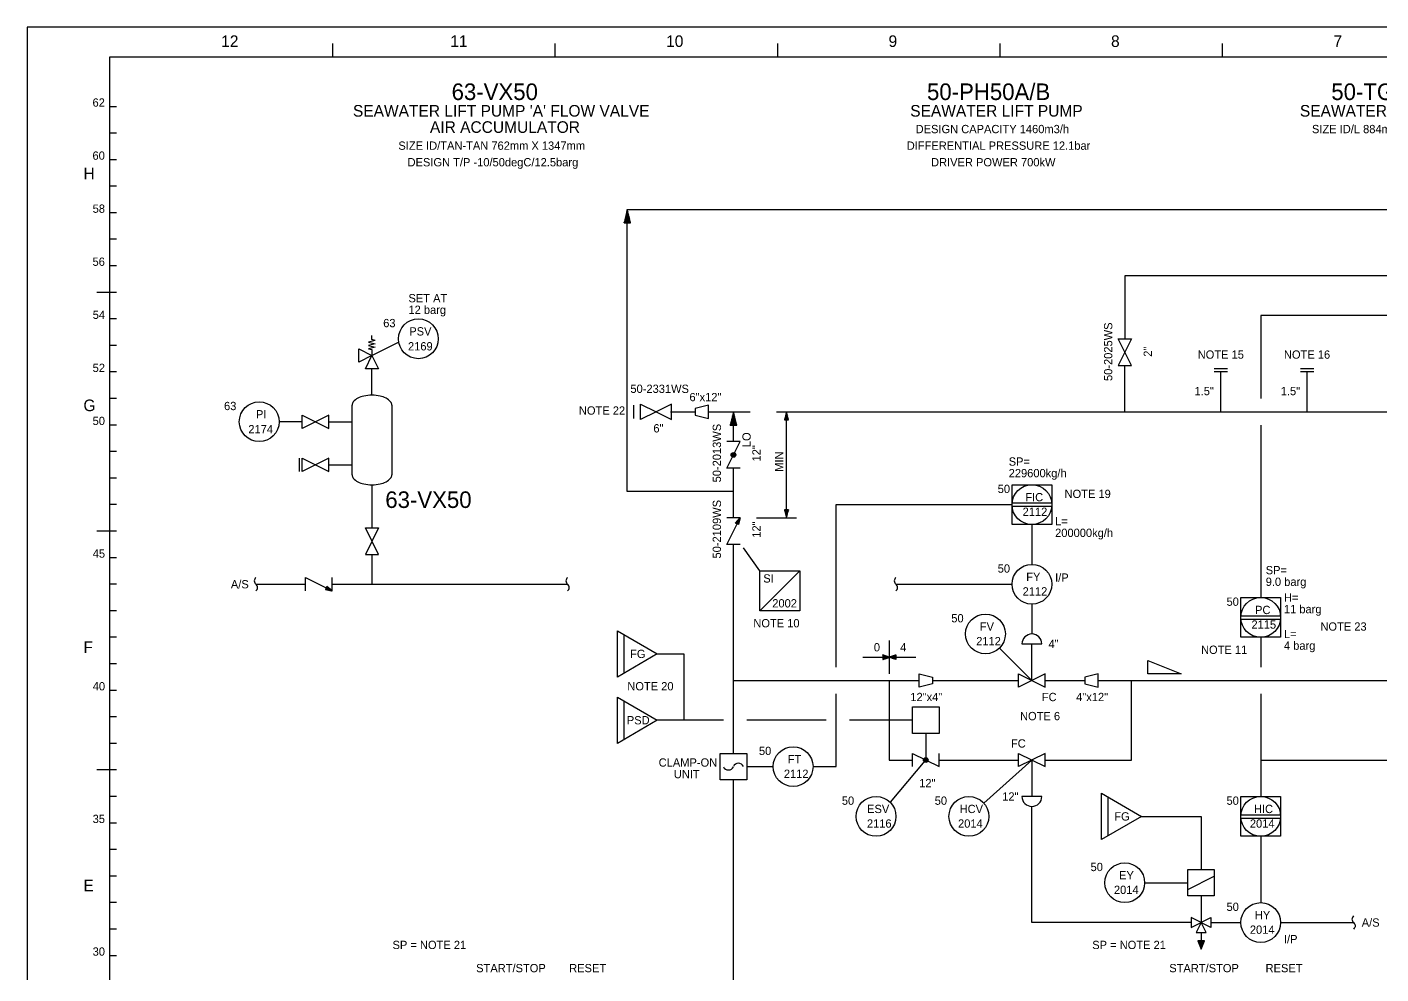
# Model space of a CAD drawing. Extents: x 0 to 840, y 0 to 594.
# Drawn here: x 0 to 408.2, y 308.5 to 594 of the extents above; entities that cross this region are included whole.
import ezdxf

# ---------------------------------------------------------------- set-up
doc = ezdxf.new("R2010")
doc.units = 0
for name, color, linetype in [('01-LIN-025-A', 7, 'Continuous'), ('08-LIN-050-A', 7, 'Continuous'), ('18-LIN-025-SP', 7, 'Continuous'), ('35-TXT-025', 7, 'Continuous'), ('36-TXT-035', 7, 'Continuous'), ('37-TXT-050', 7, 'Continuous'), ('43-', 7, 'Continuous'), ('45-', 7, 'Continuous'), ('62-HLP-UD-B', 7, 'Continuous')]:
    doc.layers.add(name, color=color, linetype=linetype)

msp = doc.modelspace()

# ---------------------------------------------------------------- linework, layer by layer
at = {"layer": '01-LIN-025-A'}
for p, q in [((181.05, 538.81), (180.97, 538.89)), ((180.05, 535), (180.01, 535.04)), ((180.19, 535), (180.04, 535.15)), ((180.33, 535), (180.07, 535.27)), ((180.47, 535), (180.1, 535.38)), ((180.61, 535), (180.12, 535.49)), ((180.76, 535), (180.15, 535.6)), ((180.9, 535), (180.18, 535.72)), ((181.04, 535), (180.21, 535.83)), ((181.18, 535), (180.24, 535.94)), ((181.32, 535), (180.26, 536.06)), ((181.46, 535), (180.29, 536.17)), ((181.6, 535), (180.32, 536.28)), ((181.74, 535), (180.35, 536.4)), ((181.89, 535), (180.38, 536.51)), ((181.99, 535.04), (180.41, 536.62)), ((181.94, 535.23), (180.43, 536.74)), ((181.9, 535.41), (180.46, 536.85)), ((181.85, 535.6), (180.49, 536.96)), ((181.8, 535.79), (180.52, 537.08)), ((181.76, 535.98), (180.55, 537.19)), ((181.71, 536.17), (180.58, 537.3)), ((181.66, 536.36), (180.6, 537.42)), ((181.61, 536.55), (180.63, 537.53)), ((181.57, 536.74), (180.66, 537.64)), ((181.52, 536.92), (180.69, 537.76)), ((181.47, 537.11), (180.72, 537.87)), ((181.43, 537.3), (180.74, 537.98)), ((181.38, 537.49), (180.77, 538.1)), ((181.33, 537.68), (180.8, 538.21)), ((181.28, 537.87), (180.83, 538.32)), ((181.24, 538.06), (180.86, 538.43)), ((181.19, 538.24), (180.89, 538.55)), ((181.14, 538.43), (180.91, 538.66)), ((181.09, 538.62), (180.94, 538.77)), ((104, 495), (112, 499)), ((333, 492), (329, 500)), ((329, 500), (333, 500)), ((333, 500), (329, 492)), ((104, 483), (104, 491)), ((329, 492), (333, 492)), ((362, 491), (358, 491)), ((362, 490), (358, 490)), ((388, 491), (384, 491)), ((388, 490), (384, 490)), ((98, 459), (98, 480)), ((110, 480), (110, 459)), ((183, 476), (183, 480)), ((205.48, 480), (201.48, 479)), ((201.48, 479), (201.48, 477)), ((205.48, 476), (205.48, 480)), ((213.14, 477.43), (212.91, 477.66)), ((213.09, 477.62), (212.94, 477.77)), ((213.05, 477.81), (212.97, 477.89)), ((229.14, 477.43), (228.91, 477.66)), ((229.11, 477.55), (228.93, 477.73)), ((229.09, 477.66), (228.95, 477.8)), ((229.06, 477.77), (228.97, 477.86)), ((229.03, 477.89), (228.98, 477.93)), ((229, 446), (229, 478)), ((83, 475), (76, 475)), ((91, 475), (98, 475)), ((201.48, 477), (205.48, 476)), ((212.05, 474), (212.01, 474.04)), ((212.19, 474), (212.04, 474.15)), ((212.33, 474), (212.07, 474.27)), ((212.47, 474), (212.1, 474.38)), ((212.61, 474), (212.12, 474.49)), ((212.76, 474), (212.15, 474.6)), ((212.9, 474), (212.18, 474.72)), ((213.04, 474), (212.21, 474.83)), ((213.18, 474), (212.24, 474.94)), ((213.32, 474), (212.26, 475.06)), ((213.46, 474), (212.29, 475.17)), ((213.6, 474), (212.32, 475.28)), ((213.74, 474), (212.35, 475.4)), ((213.89, 474), (212.38, 475.51)), ((213.99, 474.04), (212.41, 475.62)), ((213.94, 474.23), (212.43, 475.74)), ((213.9, 474.41), (212.46, 475.85)), ((213.85, 474.6), (212.49, 475.96)), ((213.8, 474.79), (212.52, 476.08)), ((213.76, 474.98), (212.55, 476.19)), ((213.71, 475.17), (212.58, 476.3)), ((213.66, 475.36), (212.6, 476.42)), ((213.61, 475.55), (212.63, 476.53)), ((213.57, 475.74), (212.66, 476.64)), ((213.52, 475.92), (212.69, 476.76)), ((213.47, 476.11), (212.72, 476.87)), ((213.43, 476.3), (212.74, 476.98)), ((213.38, 476.49), (212.77, 477.1)), ((213.33, 476.68), (212.8, 477.21)), ((213.28, 476.87), (212.83, 477.32)), ((213.24, 477.06), (212.86, 477.43)), ((213.19, 477.24), (212.89, 477.55)), ((228.43, 475.6), (228.41, 475.62)), ((228.51, 475.6), (228.42, 475.69)), ((228.6, 475.6), (228.44, 475.76)), ((228.68, 475.6), (228.46, 475.83)), ((228.77, 475.6), (228.47, 475.9)), ((228.85, 475.6), (228.49, 475.96)), ((228.94, 475.6), (228.51, 476.03)), ((229.02, 475.6), (228.53, 476.1)), ((229.11, 475.6), (228.54, 476.17)), ((229.19, 475.6), (228.56, 476.23)), ((229.28, 475.6), (228.58, 476.3)), ((229.36, 475.6), (228.59, 476.37)), ((229.45, 475.6), (228.61, 476.44)), ((229.53, 475.6), (228.63, 476.51)), ((229.6, 475.62), (228.64, 476.57)), ((229.57, 475.74), (228.66, 476.64)), ((229.54, 475.85), (228.68, 476.71)), ((229.51, 475.96), (228.7, 476.78)), ((229.48, 476.07), (228.71, 476.85)), ((229.45, 476.19), (228.73, 476.91)), ((229.43, 476.3), (228.75, 476.98)), ((229.4, 476.41), (228.76, 477.05)), ((229.37, 476.53), (228.78, 477.12)), ((229.34, 476.64), (228.8, 477.19)), ((229.31, 476.75), (228.81, 477.25)), ((229.28, 476.87), (228.83, 477.32)), ((229.26, 476.98), (228.85, 477.39)), ((229.23, 477.1), (228.86, 477.46)), ((229.2, 477.21), (228.88, 477.53)), ((229.17, 477.32), (228.9, 477.59)), ((215, 469), (211, 469)), ((211, 461), (215, 469)), ((82, 464), (82, 460)), ((91, 462), (98, 462)), ((215, 461), (211, 461)), ((297, 444), (297, 456)), ((297, 456), (309, 456)), ((309, 456), (309, 444)), ((297, 450.5), (309, 450.5)), ((297, 449.5), (309, 449.5)), ((211, 438), (215, 446)), ((215, 446), (211, 446)), ((213.67, 444.42), (215, 446)), ((213.76, 444.38), (215, 446)), ((213.85, 444.33), (215, 446)), ((213.94, 444.29), (215, 446)), ((215, 446), (214.12, 444.2)), ((215, 446), (214.3, 444.11)), ((215, 446), (214.39, 444.07)), ((215, 446), (214.48, 444.03)), ((215, 446), (214.57, 443.98)), ((220, 446), (232, 446)), ((228.4, 448.38), (229.36, 447.43)), ((228.43, 448.26), (229.34, 447.36)), ((228.46, 448.15), (229.32, 447.29)), ((228.47, 448.4), (229.37, 447.49)), ((228.49, 448.04), (229.3, 447.22)), ((228.52, 447.93), (229.29, 447.15)), ((228.55, 448.4), (229.39, 447.56)), ((228.55, 447.81), (229.27, 447.09)), ((228.57, 447.7), (229.25, 447.02)), ((228.6, 447.59), (229.24, 446.95)), ((228.63, 447.47), (229.22, 446.88)), ((228.64, 448.4), (229.41, 447.63)), ((228.66, 447.36), (229.2, 446.81)), ((228.69, 447.25), (229.19, 446.75)), ((228.72, 448.4), (229.42, 447.7)), ((228.72, 447.13), (229.17, 446.68)), ((228.74, 447.02), (229.15, 446.61)), ((228.77, 446.9), (229.14, 446.54)), ((228.8, 446.79), (229.12, 446.47)), ((228.81, 448.4), (229.44, 447.77)), ((228.83, 446.68), (229.1, 446.41)), ((228.86, 446.57), (229.09, 446.34)), ((228.89, 448.4), (229.46, 447.83)), ((228.89, 446.45), (229.07, 446.27)), ((228.91, 446.34), (229.05, 446.2)), ((228.94, 446.23), (229.03, 446.14)), ((228.97, 446.11), (229.02, 446.07)), ((228.98, 448.4), (229.47, 447.9)), ((229.06, 448.4), (229.49, 447.97)), ((229.15, 448.4), (229.51, 448.04)), ((229.23, 448.4), (229.53, 448.1)), ((229.32, 448.4), (229.54, 448.17)), ((229.4, 448.4), (229.56, 448.24)), ((229.49, 448.4), (229.58, 448.31)), ((229.57, 448.4), (229.59, 448.38)), ((214.57, 443.98), (213.67, 444.42)), ((214.48, 444.03), (213.76, 444.38)), ((214.39, 444.07), (213.85, 444.33)), ((214.3, 444.11), (213.94, 444.29)), ((214.12, 444.2), (214.03, 444.25)), ((309, 444), (297, 444)), ((303, 444), (303, 432)), ((215, 438), (211, 438)), ((221, 430), (216, 437)), ((366, 410), (366, 422)), ((366, 422), (378, 422)), ((378, 422), (378, 410)), ((366, 416.5), (378, 416.5)), ((366, 415.5), (378, 415.5)), ((180, 399.2), (180, 410.8)), ((260, 409), (260, 399)), ((378, 410), (366, 410)), ((258, 404.68), (258.02, 404.69)), ((258, 404.63), (258.07, 404.68)), ((258, 404.58), (258.11, 404.66)), ((258, 404.53), (258.16, 404.64)), ((258, 404.48), (258.21, 404.63)), ((258, 404.43), (258.26, 404.61)), ((258, 404.38), (258.3, 404.59)), ((258, 404.33), (258.35, 404.58)), ((258, 404.28), (258.4, 404.56)), ((258, 404.23), (258.44, 404.54)), ((258, 404.19), (258.49, 404.53)), ((258, 404.13), (258.54, 404.51)), ((258, 404.09), (258.59, 404.5)), ((258, 404.04), (258.63, 404.48)), ((258, 403.99), (258.68, 404.46)), ((258, 403.94), (258.73, 404.45)), ((258, 403.89), (258.77, 404.43)), ((258, 403.84), (258.82, 404.41)), ((258, 403.79), (258.87, 404.4)), ((258, 403.74), (258.92, 404.38)), ((258, 403.69), (258.96, 404.36)), ((258, 403.64), (259.01, 404.35)), ((258, 403.59), (259.06, 404.33)), ((258, 403.54), (259.1, 404.31)), ((258, 403.49), (259.15, 404.3)), ((258, 403.44), (259.2, 404.28)), ((258, 403.39), (259.25, 404.26)), ((258, 403.34), (259.29, 404.25)), ((258.02, 403.31), (259.34, 404.23)), ((258.16, 403.36), (259.39, 404.21)), ((258.3, 403.41), (259.43, 404.2)), ((258.44, 403.46), (259.48, 404.18)), ((258.58, 403.5), (259.53, 404.17)), ((261.42, 403.5), (260.47, 404.17)), ((261.56, 403.46), (260.52, 404.18)), ((261.7, 403.41), (260.57, 404.2)), ((261.84, 403.36), (260.61, 404.21)), ((261.98, 403.31), (260.66, 404.23)), ((262, 403.34), (260.71, 404.25)), ((262, 403.39), (260.76, 404.26)), ((262, 403.44), (260.8, 404.28)), ((262, 403.49), (260.85, 404.3)), ((262, 403.54), (260.9, 404.31)), ((262, 403.59), (260.94, 404.33)), ((262, 403.64), (260.99, 404.35)), ((262, 403.69), (261.04, 404.36)), ((262, 403.74), (261.09, 404.38)), ((262, 403.79), (261.13, 404.4)), ((262, 403.84), (261.18, 404.41)), ((262, 403.89), (261.23, 404.43)), ((262, 403.94), (261.27, 404.45)), ((262, 403.99), (261.32, 404.46)), ((262, 404.04), (261.37, 404.48)), ((262, 404.09), (261.41, 404.5)), ((262, 404.13), (261.46, 404.51)), ((262, 404.19), (261.51, 404.53)), ((262, 404.23), (261.56, 404.54)), ((262, 404.28), (261.6, 404.56)), ((262, 404.33), (261.65, 404.58)), ((262, 404.38), (261.7, 404.59)), ((262, 404.43), (261.74, 404.61)), ((262, 404.48), (261.79, 404.63)), ((262, 404.53), (261.84, 404.64)), ((262, 404.58), (261.89, 404.66)), ((262, 404.63), (261.93, 404.68)), ((262, 404.68), (261.98, 404.69)), ((303, 397), (293.24, 406.76)), ((300, 408), (306, 408)), ((303, 405), (303, 408)), ((303, 401), (303, 405)), ((252, 404), (268, 404)), ((258.73, 403.55), (259.58, 404.15)), ((258.87, 403.6), (259.62, 404.13)), ((259.01, 403.65), (259.67, 404.12)), ((259.15, 403.7), (259.72, 404.1)), ((259.29, 403.75), (259.77, 404.08)), ((259.43, 403.8), (259.81, 404.07)), ((259.57, 403.85), (259.86, 404.05)), ((259.72, 403.9), (259.91, 404.03)), ((259.86, 403.95), (259.95, 404.02)), ((260.14, 403.95), (260.05, 404.02)), ((260.28, 403.9), (260.1, 404.03)), ((260.43, 403.85), (260.14, 404.05)), ((260.57, 403.8), (260.19, 404.07)), ((260.71, 403.75), (260.24, 404.08)), ((260.85, 403.7), (260.28, 404.1)), ((260.99, 403.65), (260.33, 404.12)), ((261.13, 403.6), (260.38, 404.13)), ((261.27, 403.55), (260.43, 404.15)), ((303, 401), (303, 401.1)), ((303, 401), (303, 401.1)), ((303, 397), (303, 401)), ((269, 395), (269, 399)), ((269, 399), (273, 398)), ((273, 396), (269, 395)), ((273, 398), (273, 396)), ((307, 399), (299, 395)), ((299, 395), (299, 399)), ((299, 399), (307, 395)), ((307, 395), (307, 399)), ((323, 399), (319, 398)), ((319, 398), (319, 396)), ((319, 396), (323, 395)), ((323, 395), (323, 399)), ((180, 379.2), (180, 390.8)), ((267, 381), (267, 389)), ((267, 389), (275, 389)), ((275, 389), (275, 381)), ((275, 381), (267, 381)), ((271, 381), (271, 373)), ((209, 367), (209, 375)), ((209, 375), (217, 375)), ((217, 375), (217, 367)), ((270.72, 372.72), (260.24, 360.24)), ((267, 371), (267, 375)), ((267, 375), (275, 371)), ((275, 371), (275, 375)), ((303, 373), (288.47, 360)), ((307, 375), (299, 371)), ((299, 371), (299, 375)), ((299, 375), (307, 371)), ((303, 373), (303, 369)), ((307, 371), (307, 375)), ((217, 371), (225, 371)), ((303, 369), (303, 368.9)), ((303, 369), (303, 368.9)), ((303, 369), (303, 365)), ((217, 367), (209, 367)), ((303, 365), (303, 362)), ((306, 362), (300, 362)), ((326, 350.2), (326, 361.8)), ((366, 356.5), (378, 356.5)), ((366, 355.5), (378, 355.5)), ((350, 332), (350, 340)), ((350, 340), (358, 340)), ((358, 340), (358, 332)), ((337, 336), (350, 336)), ((350, 334), (358, 338)), ((358, 332), (350, 332)), ((354, 332), (354, 324))]:
    msp.add_line(p, q, dxfattribs=at)
for points in [[(181, 539), (180, 535), (182, 535), (181, 539)], [(105, 499.5), (103, 499), (105, 498.5), (103, 498), (105, 497.5), (103, 497)], [(105, 499.5), (104, 499.75), (104, 501)], [(104, 495), (100, 493), (100, 497), (104, 495)], [(106, 491), (102, 491), (104, 495), (106, 491)], [(103, 497), (104, 496.75), (104, 495)], [(213, 478), (212, 474), (214, 474), (213, 478)], [(229, 478), (228.4, 475.6), (229.6, 475.6), (229, 478)], [(83, 473), (83, 477), (91, 473), (91, 477), (83, 473)], [(83, 460), (83, 464), (91, 460), (91, 464), (83, 460)], [(244, 401), (244, 450), (297, 450)], [(229, 446), (229.6, 448.4), (228.4, 448.4), (229, 446)], [(102, 443), (106, 443), (102, 435), (106, 435), (102, 443)], [(221, 418), (221, 430), (233, 430), (233, 418), (221, 418), (233, 430)], [(84, 424), (84, 428), (92, 424), (92, 428)], [(178, 412), (190, 405), (178, 398), (178, 412)], [(260, 404), (258, 404.7), (258, 403.3), (260, 404)], [(260, 404), (262, 404.7), (262, 403.3), (260, 404)], [(348, 399), (338, 399), (338, 403), (348, 399)], [(178, 392), (190, 385), (178, 378), (178, 392)], [(237, 371), (244, 371), (244, 393)], [(324, 363), (336, 356), (324, 349), (324, 363)], [(357, 322.5), (351, 325.5)], [(351, 325.5), (351, 322.5)], [(351, 322.5), (357, 325.5)], [(357, 325.5), (357, 322.5)], [(355, 318.5), (354, 318), (353, 318.5), (354, 316), (355, 318.5)], [(355, 318.5), (353.1, 318.5), (354, 316.4), (354.8, 318.4), (353.3, 318.4), (354, 316.8), (354.6, 318.3), (353.5, 318.3), (354, 317.3), (354.3, 318.1), (353.8, 318.1), (354, 317.7)], [(354, 321), (354, 318)], [(354.5, 318), (354, 316.75), (353.5, 318)], [(353.5, 318), (354, 317.8), (354.5, 318)]]:
    msp.add_lwpolyline(points, dxfattribs=at)
for points in [[(185, 480.34), (189.69, 478), (185, 475.66)], [(194.37, 480.34), (189.69, 478), (194.37, 475.66)], [(355.5, 321), (354, 324), (352.5, 321)]]:
    msp.add_lwpolyline(points, close=True, dxfattribs=at)
for centre, radius in [((118, 500), 6), ((70, 475), 6), ((213, 465), 0.7), ((213, 465), 0.6), ((213, 465), 0.4), ((213, 465), 0.15), ((303, 450), 6), ((303, 426), 6), ((372, 416), 6), ((289, 411), 6), ((231, 371), 6), ((271, 373), 0.7), ((271, 373), 0.6), ((271, 373), 0.4), ((271, 373), 0.15), ((256, 356), 6), ((284, 356), 6), ((372, 356), 6), ((331, 336), 6), ((372, 324), 6)]:
    msp.add_circle(centre, radius, dxfattribs=at)
for centre, radius, start, end in [((101.57, 478.38), 4.15, 115.795, 140.4512), ((103.24, 474.91), 8.01, 102.1344, 115.8004), ((104, 471.39), 11.61, 89.9974, 102.1328), ((104, 471.39), 11.61, 77.8672, 90.0026), ((104.76, 474.91), 8.01, 64.1996, 77.8656), ((106.43, 478.38), 4.15, 39.5468, 64.203), ((99.61, 480.01), 1.61, 140.8028, 180.3521), ((108.39, 480.01), 1.61, 359.6528, 39.2021), ((99.61, 458.99), 1.61, 179.6496, 219.1989), ((101.57, 460.62), 4.15, 219.5462, 244.2024), ((106.43, 460.62), 4.15, 295.7996, 320.4558), ((108.39, 458.99), 1.61, 320.7961, 0.3454), ((103.24, 464.09), 8.01, 244.2024, 257.8685), ((104, 467.61), 11.61, 257.8649, 270.0003), ((104, 467.61), 11.61, 269.9997, 282.1351), ((104.76, 464.09), 8.01, 282.1315, 295.7975), ((69.75, 427), 1.25, 126.8699, 233.1301), ((68.25, 425), 1.25, 306.8699, 53.1301), ((163.75, 427), 1.25, 126.8699, 233.1301), ((162.25, 425), 1.25, 306.8699, 53.1301), ((262.75, 427), 1.25, 126.8699, 233.1301), ((261.25, 425), 1.25, 306.8699, 53.1301), ((303, 408), 3, 0, 180), ((214.5, 370.38), 1.63, 22.6199, 157.3801), ((211.5, 371.62), 1.63, 202.6199, 337.3801), ((303, 362), 3, 180, 0)]:
    msp.add_arc(centre, radius, start, end, dxfattribs=at)
msp.add_open_spline([(400, 326), (399.75, 325.67), (399.25, 325), (400, 324), (400.75, 323), (400.25, 322.33), (400, 322)], degree=3, dxfattribs=at)
at = {"layer": '08-LIN-050-A'}
for p, q in [((194, 478), (201.48, 478)), ((205.48, 478), (218, 478)), ((213, 469), (213, 478)), ((226, 478), (331, 478)), ((331, 478), (360, 478)), ((360, 478), (386, 478)), ((386, 478), (459, 478)), ((213, 454), (213, 461)), ((213, 446), (213, 454)), ((213, 397), (213, 438)), ((213, 397), (260, 397)), ((213, 375), (213, 397)), ((307, 397), (319, 397)), ((323, 397), (333, 397)), ((275, 373), (299, 373))]:
    msp.add_line(p, q, dxfattribs=at)
for points in [[(213, 454), (181, 454), (181, 539), (470, 539)], [(260, 397), (260, 373), (267, 373)], [(307, 373), (333, 373), (333, 397)], [(333, 397), (648, 397), (648, 391)], [(198, 246), (213, 246), (213, 367)]]:
    msp.add_lwpolyline(points, dxfattribs=at)
at = {"layer": '18-LIN-025-SP'}
for p, q in [((331, 478), (331, 492)), ((360, 478), (360, 490)), ((386, 478), (386, 490)), ((372, 474), (372, 422)), ((104, 456), (104, 443)), ((104, 435), (104, 426)), ((69, 426), (84, 426)), ((92, 426), (104, 426)), ((104, 426), (163, 426)), ((262, 426), (297, 426)), ((303, 420), (303, 411)), ((372, 410), (372, 401)), ((190, 405), (198, 405)), ((198, 405), (198, 385)), ((260, 397), (269, 397)), ((273, 397), (286, 397)), ((286, 397), (299, 397)), ((372, 393), (372, 362)), ((210, 385), (190, 385)), ((241, 385), (217, 385)), ((267, 385), (248, 385)), ((372, 350), (372, 330)), ((357, 324), (366, 324)), ((378, 324), (400, 324))]:
    msp.add_line(p, q, dxfattribs=at)
for points in [[(640, 519), (331, 519), (331, 500)], [(488, 507), (372, 507), (372, 482)], [(372, 373), (427, 373), (427, 254)], [(351, 324), (303, 324), (303, 359)], [(336, 356), (354, 356), (354, 340)]]:
    msp.add_lwpolyline(points, dxfattribs=at)
at = {"layer": '35-TXT-025'}
for p, q in [((90.01, 424.5), (91.03, 424.83)), ((90.01, 424.44), (91.07, 424.8)), ((90.04, 424.56), (90.98, 424.87)), ((90.08, 424.63), (90.94, 424.91)), ((90.1, 424.42), (91.11, 424.76)), ((90.11, 424.69), (90.89, 424.95)), ((90.14, 424.75), (90.85, 424.99)), ((90.17, 424.81), (90.8, 425.03)), ((90.2, 424.88), (90.76, 425.06)), ((90.2, 424.4), (91.16, 424.72)), ((90.23, 424.94), (90.72, 425.1)), ((90.27, 425), (90.67, 425.14)), ((90.29, 424.38), (91.2, 424.68)), ((90.3, 425.07), (90.63, 425.18)), ((90.33, 425.13), (90.58, 425.21)), ((90.36, 425.19), (90.54, 425.25)), ((90.39, 425.26), (90.49, 425.29)), ((90.39, 424.36), (91.25, 424.65)), ((90.42, 425.32), (90.45, 425.33)), ((90.48, 424.34), (91.29, 424.61)), ((90.58, 424.32), (91.34, 424.57)), ((90.67, 424.3), (91.38, 424.53)), ((90.77, 424.27), (91.43, 424.49)), ((90.86, 424.25), (91.47, 424.46)), ((90.96, 424.23), (91.51, 424.42)), ((91.05, 424.21), (91.56, 424.38)), ((91.15, 424.19), (91.6, 424.34)), ((91.24, 424.17), (91.65, 424.3)), ((91.34, 424.15), (91.69, 424.27)), ((91.43, 424.13), (91.73, 424.23)), ((91.53, 424.11), (91.78, 424.19)), ((91.62, 424.09), (91.82, 424.15)), ((91.71, 424.06), (91.87, 424.11)), ((91.81, 424.04), (91.91, 424.08)), ((91.9, 424.02), (91.96, 424.04))]:
    msp.add_line(p, q, dxfattribs=at)
for points in [[(92, 424), (90.43, 425.34), (89.99, 424.45), (92, 424)], [(378, 362), (378, 350), (366, 350), (366, 362), (378, 362)]]:
    msp.add_lwpolyline(points, dxfattribs=at)
at = {"layer": '43-'}
msp.add_lwpolyline([(0, 594), (0, 0), (840, 0), (840, 594)], close=True, dxfattribs=at)
for points in [[(92.08, 589), (92.08, 585)], [(159.16, 589), (159.16, 585)], [(226.24, 589), (226.24, 585)], [(293.32, 589), (293.32, 585)], [(360.4, 589), (360.4, 585)], [(27, 570), (25, 570)], [(27, 562), (25, 562)], [(27, 554), (25, 554)], [(27, 546), (25, 546)], [(27, 538), (25, 538)], [(27, 530), (25, 530)], [(27, 522), (25, 522)], [(25, 514), (21, 514)], [(27, 514), (25, 514)], [(27, 506), (25, 506)], [(27, 498), (25, 498)], [(27, 490), (25, 490)], [(27, 482), (25, 482)], [(27, 474), (25, 474)], [(27, 466), (25, 466)], [(27, 458), (25, 458)], [(27, 450), (25, 450)], [(25, 442), (21, 442)], [(27, 442), (25, 442)], [(27, 434), (25, 434)], [(27, 426), (25, 426)], [(27, 418), (25, 418)], [(27, 410), (25, 410)], [(27, 402), (25, 402)], [(27, 394), (25, 394)], [(27, 386), (25, 386)], [(27, 378), (25, 378)], [(25, 370), (21, 370)], [(27, 370), (25, 370)], [(27, 362), (25, 362)], [(27, 354), (25, 354)], [(27, 346), (25, 346)], [(27, 338), (25, 338)], [(27, 330), (25, 330)], [(27, 322), (25, 322)], [(27, 314), (25, 314)]]:
    msp.add_lwpolyline(points, dxfattribs=at)
at = {"layer": '45-'}
msp.add_lwpolyline([(25, 585), (830, 585), (830, 10), (25, 10)], close=True, dxfattribs=at)
at = {"layer": '62-HLP-UD-B'}
for p, q in [((185, 478), (185, 478)), ((354, 325), (354, 325))]:
    msp.add_line(p, q, dxfattribs=at)

# ---------------------------------------------------------------- texts
at = {"layer": '01-LIN-025-A'}
for s, rotation, p in [('2"', 89.9544, (339.2, 494.59)), ('50-2331WS', 359.9544, (181.93, 483.69)), ('6"x12"', 359.9544, (199.74, 481.18)), ('NOTE 22', 359.9544, (166.4, 477.14)), ('6"', 359.9544, (188.86, 471.77)), ('50-2013WS', 89.9544, (209.24, 456.71)), ('LO', 89.9544, (218.2, 467.34)), ('12"', 89.9544, (221.2, 463.02)), ('MIN', 89.9544, (228, 459.91)), ('50-2109WS', 89.9544, (209.24, 433.76)), ('12"', 89.9544, (221.2, 440.02))]:
    msp.add_text(s, height=2.5, rotation=rotation, dxfattribs=at).set_placement(p)
for s, p in [('NOTE 15', (353, 494)), ('NOTE 16', (379, 494)), ('SP=', (296, 461.75)), ('229600kg/h', (296, 458.25)), ('50', (292.69, 453.5)), ('FIC', (301.01, 451)), ('NOTE 19', (312.85, 452)), ('2112', (300.2, 446.6)), ('L=', (310, 443.75)), ('200000kg/h', (310, 440.25)), ('SI', (222, 426.5)), ('50', (292.69, 429.5)), ('FY', (301.29, 427)), ('I/P', (310, 426.75)), ('2112', (300.2, 422.6)), ('2002', (224.71, 419)), ('50', (278.69, 414.5)), ('NOTE 10', (219, 413)), ('FV', (287.29, 412)), ('0', (255.34, 405.75)), ('4', (263.28, 405.75)), ('2112', (286.2, 407.6)), ('4"', (308, 406.75)), ('NOTE 20', (181, 394)), ('12"x4"', (266.35, 390.75)), ('FC', (306, 390.75)), ('4"x12"', (316.35, 390.75)), ('NOTE 6', (299.42, 385)), ('50', (220.69, 374.5)), ('FC', (296.68, 376.75)), ('CLAMP-ON', (190.46, 371)), ('FT', (229.39, 372)), ('UNIT', (195.02, 367.5)), ('2112', (228.2, 367.6))]:
    msp.add_text(s, height=2.5, dxfattribs=at).set_placement(p)
at = {"layer": '35-TXT-025'}
for s, p in [('62', (19.74, 570)), ('DESIGN CAPACITY 1460m3/h', (267.94, 562)), ('SIZE ID/L 884mm X 92000mm', (387.45, 562)), ('SIZE ID/TAN-TAN 762mm X 1347mm', (111.96, 557)), ('DIFFERENTIAL PRESSURE 12.1bar', (265.26, 557)), ('60', (19.73, 554)), ('DESIGN T/P -10/50degC/12.5barg', (114.73, 552)), ('DRIVER POWER 700kW', (272.59, 552)), ('58', (19.77, 538)), ('56', (19.74, 522)), ('SET AT', (115, 511)), ('54', (19.8, 506)), ('12 barg', (115, 507.5)), ('63', (107.39, 503.5)), ('PSV', (115.25, 501)), ('2169', (114.87, 496.5)), ('52', (19.77, 490)), ('1.5"', (352.04, 483)), ('1.5"', (378.04, 483)), ('63', (59.39, 478.5)), ('PI', (69.01, 476)), ('50', (19.77, 474)), ('2174', (66.72, 471.5)), ('45', (19.8, 434)), ('SP=', (373.5, 429)), ('A/S', (61.46, 424.75)), ('9.0 barg', (373.5, 425.5)), ('50', (361.69, 419.5)), ('H=', (379, 420.75)), ('PC', (370.29, 417)), ('11 barg', (379, 417.25)), ('2115', (369.2, 412.6)), ('NOTE 23', (390, 412)), ('4 barg', (379, 406.25)), ('L=', (379, 409.75)), ('FG', (181.84, 403.75)), ('NOTE 11', (354, 405)), ('40', (19.8, 394)), ('PSD', (180.85, 383.75)), ('12"', (269.02, 364.8)), ('50', (245.69, 359.5)), ('ESV', (253.3, 357)), ('50', (273.69, 359.5)), ('HCV', (281.2, 357)), ('12"', (294.05, 360.75)), ('50', (361.69, 359.5)), ('HIC', (369.96, 357)), ('35', (19.77, 354)), ('FG', (327.84, 354.75)), ('2116', (253.25, 352.6)), ('2014', (280.73, 352.6)), ('2014', (368.73, 352.6)), ('50', (320.69, 339.5)), ('EY', (329.29, 337)), ('2014', (327.73, 332.6)), ('50', (361.69, 327.5)), ('HY', (370.24, 325)), ('2014', (368.73, 320.6)), ('A/S', (402.46, 322.75)), ('SP = NOTE 21', (110.2, 316)), ('SP = NOTE 21', (321.2, 316)), ('I/P', (379, 317.75)), ('30', (19.77, 314)), ('START/STOP', (135.42, 309)), ('RESET', (163.46, 309)), ('START/STOP', (344.42, 309)), ('RESET', (373.46, 309))]:
    msp.add_text(s, height=2.5, dxfattribs=at).set_placement(p)
msp.add_text('50-2025WS', height=2.5, rotation=89.9544, dxfattribs=at).set_placement((327.24, 487.28))
at = {"layer": '36-TXT-035'}
for s, height, p in [('12', 3.5, (58.54, 588)), ('11', 3.5, (127.62, 588)), ('10', 3.5, (192.7, 588)), ('9', 3.5, (259.78, 588)), ('8', 3.5, (326.86, 588)), ('7', 3.5, (393.94, 588)), ('63-VX50', 5, (128.02, 572)), ('50-PH50A/B', 5, (271.37, 572)), ('50-TG50A/B', 5, (393.28, 572)), ("SEAWATER LIFT PUMP 'A' FLOW VALVE", 3.5, (98.26, 567)), ('SEAWATER LIFT PUMP', 3.5, (266.31, 567)), ('SEAWATER PUMP CAISSON', 3.5, (383.81, 567)), ('AIR ACCUMULATOR', 3.5, (121.48, 562.1)), ('H', 3.5, (17, 548.06)), ('G', 3.5, (17, 478.19)), ('F', 3.5, (17, 405.31)), ('E', 3.5, (17, 333.44))]:
    msp.add_text(s, height=height, dxfattribs=at).set_placement(p)
at = {"layer": '37-TXT-050'}
msp.add_text('63-VX50', height=5, dxfattribs=at).set_placement((108.02, 449))

doc.saveas('drawing.dxf')
